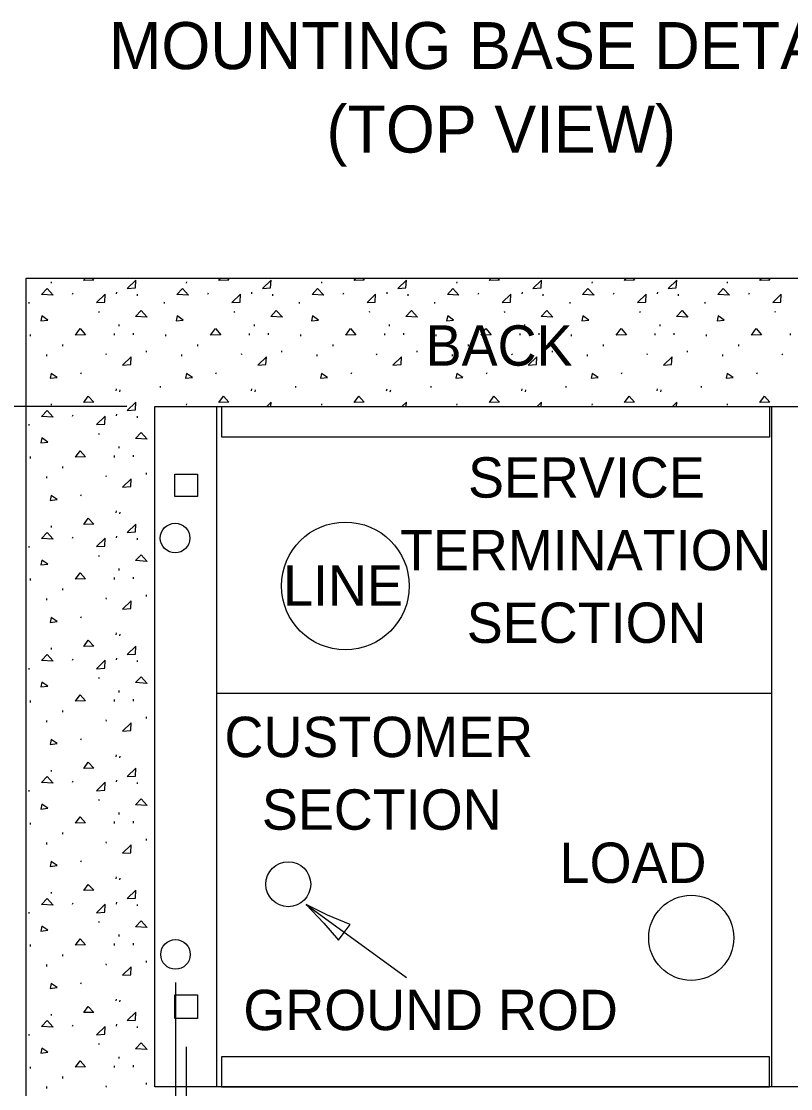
# Model space of a CAD drawing. Extents: x 100 to 887, y 75 to 1075.
# Drawn here: x 258.5 to 373, y 258.6 to 417.3 of the extents above; entities that cross this region are included whole.
import ezdxf

# ---------------------------------------------------------------- set-up
doc = ezdxf.new("R2010")
doc.units = 0
doc.layers.add('Sheets_General Details', color=7, linetype='Continuous')

msp = doc.modelspace()

# ---------------------------------------------------------------- linework, layer by layer
at = {"layer": 'Sheets_General Details'}
for p, q in [((262.97, 378.39), (262.99, 378.6)), ((267.78, 378.8), (268.02, 379.14)), ((283.08, 378.39), (283.11, 378.6)), ((287.9, 378.8), (288.14, 379.14)), ((303.2, 378.39), (303.22, 378.6)), ((308.01, 378.8), (308.26, 379.14)), ((323.31, 378.39), (323.34, 378.6)), ((328.13, 378.8), (328.37, 379.14)), ((343.43, 378.39), (343.45, 378.6)), ((348.24, 378.8), (348.49, 379.14)), ((363.55, 378.39), (363.57, 378.6)), ((368.36, 378.8), (368.61, 379.14)), ((266.14, 376.78), (266.22, 376.99)), ((272.68, 376.82), (272.71, 377.09)), ((275.79, 376.52), (275.79, 376.76)), ((286.25, 376.78), (286.34, 376.99)), ((292.79, 376.82), (292.82, 377.09)), ((295.91, 376.52), (295.91, 376.76)), ((306.37, 376.78), (306.46, 376.99)), ((312.91, 376.82), (312.94, 377.09)), ((316.03, 376.52), (316.03, 376.76)), ((326.49, 376.78), (326.57, 376.99)), ((333.03, 376.82), (333.06, 377.09)), ((336.14, 376.52), (336.14, 376.76)), ((346.6, 376.78), (346.69, 376.99)), ((353.14, 376.82), (353.17, 377.09)), ((356.26, 376.52), (356.26, 376.76)), ((366.72, 376.78), (366.81, 376.99)), ((259.67, 375.39), (259.67, 375.6)), ((279.79, 375.39), (279.79, 375.6)), ((299.9, 375.39), (299.9, 375.6)), ((320.02, 375.39), (320.02, 375.6)), ((340.14, 375.39), (340.14, 375.6)), ((360.25, 375.39), (360.25, 375.6)), ((270.14, 374.03), (270.05, 374.21)), ((290.25, 374.03), (290.17, 374.21)), ((310.37, 374.03), (310.28, 374.21)), ((330.49, 374.03), (330.4, 374.21)), ((350.6, 374.03), (350.52, 374.21)), ((370.72, 374.03), (370.63, 374.21)), ((273.06, 371.99), (273.06, 372.26)), ((293.17, 371.99), (293.17, 372.26)), ((313.29, 371.99), (313.29, 372.26)), ((333.41, 371.99), (333.41, 372.26)), ((353.52, 371.99), (353.52, 372.26)), ((259.86, 370.51), (259.86, 370.77)), ((272.36, 370.66), (272.36, 370.92)), ((275.18, 370.72), (275.18, 370.97)), ((279.98, 370.51), (279.98, 370.77)), ((292.47, 370.66), (292.47, 370.92)), ((295.3, 370.72), (295.3, 370.97)), ((300.1, 370.51), (300.1, 370.77)), ((312.59, 370.66), (312.59, 370.92)), ((315.41, 370.72), (315.41, 370.97)), ((320.21, 370.51), (320.21, 370.77)), ((332.7, 370.66), (332.7, 370.92)), ((335.53, 370.72), (335.53, 370.97)), ((340.33, 370.51), (340.33, 370.77)), ((352.82, 370.66), (352.82, 370.92)), ((355.64, 370.72), (355.64, 370.97)), ((360.45, 370.51), (360.45, 370.77)), ((372.94, 370.66), (372.94, 370.92)), ((264.66, 369.04), (264.66, 369.31)), ((277.15, 368.13), (277.15, 368.36)), ((284.78, 369.04), (284.78, 369.31)), ((297.27, 368.13), (297.27, 368.36)), ((304.89, 369.04), (304.89, 369.31)), ((317.38, 368.13), (317.38, 368.36)), ((325.01, 369.04), (325.01, 369.31)), ((337.5, 368.13), (337.5, 368.36)), ((345.13, 369.04), (345.13, 369.31)), ((357.61, 368.13), (357.61, 368.36)), ((365.24, 369.04), (365.24, 369.31)), ((262.28, 367.54), (262.28, 367.81)), ((271.2, 367.73), (271.12, 367.92)), ((282.4, 367.54), (282.4, 367.81)), ((291.32, 367.73), (291.24, 367.92)), ((302.51, 367.54), (302.51, 367.81)), ((311.43, 367.73), (311.36, 367.92)), ((322.63, 367.54), (322.63, 367.81)), ((331.55, 367.73), (331.47, 367.92)), ((342.75, 367.54), (342.75, 367.81)), ((351.67, 367.73), (351.59, 367.92)), ((362.86, 367.54), (362.86, 367.81)), ((371.78, 367.73), (371.7, 367.92)), ((267.34, 364.93), (267.44, 365.14)), ((287.45, 364.93), (287.56, 365.14)), ((307.57, 364.93), (307.68, 365.14)), ((327.69, 364.93), (327.79, 365.14)), ((347.8, 364.93), (347.91, 365.14)), ((367.92, 364.93), (368.03, 365.14)), ((272.62, 362.42), (272.68, 362.7)), ((273.16, 362.26), (273.22, 362.53)), ((279.22, 362.88), (279.22, 363.11)), ((292.74, 362.42), (292.79, 362.7)), ((293.28, 362.26), (293.34, 362.53)), ((299.34, 362.88), (299.34, 363.11)), ((312.85, 362.42), (312.91, 362.7)), ((313.39, 362.26), (313.46, 362.53)), ((319.45, 362.88), (319.45, 363.11)), ((332.97, 362.42), (333.03, 362.7)), ((333.51, 362.26), (333.57, 362.53)), ((339.57, 362.88), (339.57, 363.11)), ((353.09, 362.42), (353.14, 362.7)), ((353.63, 362.26), (353.69, 362.53)), ((359.69, 362.88), (359.69, 363.11)), ((262.97, 360.25), (262.99, 360.46)), ((283.08, 360.25), (283.11, 360.46)), ((303.2, 360.25), (303.22, 360.46)), ((323.31, 360.25), (323.34, 360.46)), ((343.43, 360.25), (343.45, 360.46)), ((363.55, 360.25), (363.57, 360.46)), ((274.18, 360.09), (242, 360.09)), ((266.14, 358.63), (266.22, 358.84)), ((272.68, 358.67), (272.71, 358.95)), ((259.67, 357.25), (259.67, 357.46)), ((275.79, 358.38), (275.79, 358.61)), ((270.14, 355.88), (270.05, 356.07)), ((273.06, 353.85), (273.06, 354.12)), ((259.86, 352.36), (259.86, 352.63)), ((272.36, 352.51), (272.36, 352.78)), ((275.18, 352.57), (275.18, 352.83)), ((264.66, 350.9), (264.66, 351.16)), ((262.28, 349.4), (262.28, 349.66)), ((271.2, 349.59), (271.12, 349.77)), ((277.15, 349.98), (277.15, 350.22)), ((267.34, 346.79), (267.44, 347)), ((272.62, 344.28), (272.68, 344.55)), ((273.16, 344.12), (273.22, 344.38)), ((262.97, 342.1), (262.99, 342.31)), ((266.14, 340.49), (266.22, 340.7)), ((272.68, 340.53), (272.71, 340.8)), ((275.79, 340.23), (275.79, 340.47)), ((259.67, 339.1), (259.67, 339.31)), ((270.14, 337.74), (270.05, 337.92)), ((273.06, 335.7), (273.06, 335.97)), ((259.86, 334.22), (259.86, 334.48)), ((272.36, 334.37), (272.36, 334.63)), ((275.18, 334.43), (275.18, 334.68)), ((264.66, 332.75), (264.66, 333.02)), ((277.15, 331.84), (277.15, 332.07)), ((262.28, 331.25), (262.28, 331.52)), ((271.2, 331.44), (271.12, 331.63)), ((267.34, 328.64), (267.44, 328.85)), ((272.62, 326.13), (272.68, 326.41)), ((273.16, 325.97), (273.22, 326.24)), ((262.97, 323.96), (262.99, 324.17)), ((266.14, 322.34), (266.22, 322.55)), ((272.68, 322.38), (272.71, 322.66)), ((275.79, 322.09), (275.79, 322.32)), ((259.67, 320.96), (259.67, 321.17)), ((270.14, 319.59), (270.05, 319.78)), ((273.06, 317.56), (273.06, 317.83)), ((370.11, 317.42), (287.57, 317.41)), ((259.86, 316.07), (259.86, 316.34)), ((272.36, 316.22), (272.36, 316.49)), ((275.18, 316.28), (275.18, 316.54)), ((264.66, 314.61), (264.66, 314.87)), ((262.28, 313.11), (262.28, 313.37)), ((271.2, 313.3), (271.12, 313.48)), ((277.15, 313.69), (277.15, 313.93)), ((267.34, 310.5), (267.44, 310.71)), ((272.62, 307.99), (272.68, 308.26)), ((273.16, 307.83), (273.22, 308.09)), ((262.97, 305.81), (262.99, 306.02)), ((266.14, 304.2), (266.22, 304.41)), ((272.68, 304.24), (272.71, 304.51)), ((275.79, 303.94), (275.79, 304.18)), ((259.67, 302.81), (259.67, 303.02)), ((270.14, 301.45), (270.05, 301.64)), ((273.06, 299.41), (273.06, 299.68)), ((275.18, 298.14), (275.18, 298.39)), ((259.86, 297.93), (259.86, 298.19)), ((272.36, 298.08), (272.36, 298.34)), ((262.28, 294.96), (262.28, 295.23)), ((264.66, 296.46), (264.66, 296.73)), ((271.2, 295.15), (271.12, 295.34)), ((277.15, 295.55), (277.15, 295.78)), ((267.34, 292.35), (267.44, 292.56)), ((272.62, 289.84), (272.68, 290.12)), ((273.16, 289.68), (273.22, 289.95)), ((262.97, 287.67), (262.99, 287.88)), ((266.14, 286.05), (266.22, 286.26)), ((272.68, 286.09), (272.71, 286.37)), ((275.79, 285.8), (275.79, 286.03)), ((300.88, 286), (315.78, 275.15)), ((259.67, 284.67), (259.67, 284.88)), ((270.14, 283.3), (270.05, 283.49)), ((273.06, 281.27), (273.06, 281.54)), ((259.86, 279.78), (259.86, 280.05)), ((272.36, 279.93), (272.36, 280.2)), ((275.18, 279.99), (275.18, 280.25)), ((264.66, 278.32), (264.66, 278.58)), ((262.28, 276.82), (262.28, 277.08)), ((271.2, 277.01), (271.12, 277.19)), ((277.15, 277.4), (277.15, 277.64)), ((267.34, 274.21), (267.44, 274.42)), ((281.44, 274.4), (281.47, 176.1)), ((272.62, 271.7), (272.68, 271.97)), ((273.16, 271.54), (273.22, 271.8)), ((262.97, 269.52), (262.99, 269.73)), ((272.68, 267.95), (272.71, 268.22)), ((259.67, 266.52), (259.67, 266.73)), ((266.14, 267.91), (266.22, 268.12)), ((275.79, 267.66), (275.79, 267.89)), ((270.14, 265.16), (270.05, 265.35)), ((283.02, 264.85), (283.05, 196.19)), ((259.86, 261.64), (259.86, 261.9)), ((272.36, 261.79), (272.36, 262.05)), ((273.06, 263.12), (273.06, 263.39)), ((275.18, 261.85), (275.18, 262.11)), ((264.66, 260.17), (264.66, 260.44)), ((262.28, 258.68), (262.28, 258.94)), ((271.2, 258.86), (271.12, 259.05)), ((277.15, 259.26), (277.15, 259.49))]:
    msp.add_line(p, q, dxfattribs=at)
for points in [[(259.22, 379.14), (398.5, 379.14), (398.5, 239.97), (259.22, 239.97)], [(275.47, 377.7), (275.55, 378.87), (274.26, 377.62)], [(295.59, 377.7), (295.66, 378.87), (294.38, 377.62)], [(315.7, 377.7), (315.78, 378.87), (314.5, 377.62)], [(335.82, 377.7), (335.9, 378.87), (334.61, 377.62)], [(355.94, 377.7), (356.01, 378.87), (354.73, 377.62)], [(261.53, 376.74), (262.34, 377.62), (263.26, 376.63)], [(270.92, 375.6), (270.98, 376.77), (269.7, 375.52)], [(281.65, 376.74), (282.46, 377.62), (283.38, 376.63)], [(291.04, 375.6), (291.09, 376.77), (289.82, 375.52)], [(301.76, 376.74), (302.57, 377.62), (303.5, 376.63)], [(311.16, 375.6), (311.21, 376.77), (309.94, 375.52)], [(321.88, 376.74), (322.69, 377.62), (323.61, 376.63)], [(331.27, 375.6), (331.33, 376.77), (330.05, 375.52)], [(342, 376.74), (342.8, 377.62), (343.73, 376.63)], [(351.39, 375.6), (351.44, 376.77), (350.17, 375.52)], [(362.11, 376.74), (362.92, 377.62), (363.85, 376.63)], [(371.51, 375.6), (371.56, 376.77), (370.28, 375.52)], [(261.42, 372.8), (262.47, 372.93), (261.58, 373.53)], [(275.48, 373.44), (276.32, 374.32), (277.22, 373.33)], [(281.54, 372.8), (282.58, 372.93), (281.7, 373.53)], [(295.6, 373.44), (296.44, 374.32), (297.34, 373.33)], [(301.66, 372.8), (302.7, 372.93), (301.81, 373.53)], [(315.72, 373.44), (316.56, 374.32), (317.45, 373.33)], [(321.77, 372.8), (322.82, 372.93), (321.93, 373.53)], [(335.83, 373.44), (336.67, 374.32), (337.57, 373.33)], [(341.89, 372.8), (342.93, 372.93), (342.05, 373.53)], [(355.95, 373.44), (356.79, 374.32), (357.68, 373.33)], [(362.01, 372.8), (363.05, 372.93), (362.16, 373.53)], [(266.56, 370.7), (267.26, 371.65), (268.05, 370.75)], [(286.67, 370.7), (287.37, 371.65), (288.17, 370.75)], [(306.79, 370.7), (307.49, 371.65), (308.28, 370.75)], [(326.91, 370.7), (327.61, 371.65), (328.4, 370.75)], [(347.02, 370.7), (347.72, 371.65), (348.52, 370.75)], [(367.14, 370.7), (367.84, 371.65), (368.63, 370.75)], [(274.78, 366.3), (274.84, 367.47), (273.56, 366.22)], [(294.89, 366.3), (294.96, 367.47), (293.67, 366.22)], [(315.01, 366.3), (315.07, 367.47), (313.79, 366.22)], [(335.13, 366.3), (335.19, 367.47), (333.91, 366.22)], [(355.24, 366.3), (355.31, 367.47), (354.02, 366.22)], [(262.8, 364.26), (263.84, 364.39), (262.95, 364.99)], [(282.91, 364.26), (283.95, 364.39), (283.07, 364.99)], [(303.03, 364.26), (304.07, 364.39), (303.18, 364.99)], [(323.14, 364.26), (324.19, 364.39), (323.3, 364.99)], [(343.26, 364.26), (344.3, 364.39), (343.42, 364.99)], [(363.38, 364.26), (364.42, 364.39), (363.53, 364.99)], [(267.78, 360.66), (268.46, 361.6), (269.27, 360.71)], [(287.9, 360.66), (288.57, 361.6), (289.39, 360.71)], [(308.01, 360.66), (308.69, 361.6), (309.51, 360.71)], [(328.13, 360.66), (328.81, 361.6), (329.62, 360.71)], [(348.24, 360.66), (348.92, 361.6), (349.74, 360.71)], [(368.36, 360.66), (369.04, 361.6), (369.85, 360.71)], [(261.53, 358.6), (262.34, 359.47), (263.26, 358.49)], [(278.38, 360.09), (379.68, 360.09), (379.68, 258.93), (278.38, 258.93)], [(287.57, 360.09), (370.11, 360.09), (370.11, 258.93), (287.57, 258.93)], [(288.31, 360.09), (369.81, 360.09), (369.81, 355.53), (288.31, 355.53)], [(270.92, 357.45), (270.98, 358.63), (269.7, 357.37)], [(261.42, 354.66), (262.47, 354.79), (261.58, 355.39)], [(266.56, 352.56), (267.26, 353.5), (268.05, 352.61)], [(274.78, 348.15), (274.84, 349.33), (273.56, 348.08)], [(281.36, 350.03), (284.7, 350.03), (284.7, 346.69), (281.36, 346.69)], [(262.8, 346.11), (263.84, 346.24), (262.95, 346.84)], [(267.78, 342.51), (268.46, 343.45), (269.27, 342.56)], [(261.53, 340.45), (262.34, 341.33), (263.26, 340.34)], [(275.47, 341.41), (275.55, 342.58), (274.26, 341.33)], [(270.92, 339.31), (270.98, 340.48), (269.7, 339.23)], [(275.48, 337.15), (276.32, 338.03), (277.22, 337.04)], [(261.42, 336.51), (262.47, 336.64), (261.58, 337.24)], [(266.56, 334.42), (267.26, 335.36), (268.05, 334.46)], [(274.78, 330.01), (274.84, 331.18), (273.56, 329.93)], [(262.8, 327.97), (263.84, 328.1), (262.95, 328.7)], [(267.78, 324.37), (268.46, 325.31), (269.27, 324.42)], [(275.47, 323.26), (275.55, 324.44), (274.26, 323.18)], [(261.53, 322.31), (262.34, 323.18), (263.26, 322.2)], [(270.92, 321.16), (270.98, 322.34), (269.7, 321.08)], [(261.42, 318.37), (262.47, 318.5), (261.58, 319.1)], [(275.48, 319.01), (276.32, 319.89), (277.22, 318.9)], [(266.56, 316.27), (267.26, 317.21), (268.05, 316.32)], [(274.78, 311.87), (274.84, 313.04), (273.56, 311.79)], [(262.8, 309.82), (263.84, 309.95), (262.95, 310.55)], [(267.78, 306.22), (268.46, 307.17), (269.27, 306.27)], [(275.47, 305.12), (275.55, 306.29), (274.26, 305.04)], [(261.53, 304.16), (262.34, 305.04), (263.26, 304.05)], [(270.92, 303.02), (270.98, 304.19), (269.7, 302.94)], [(275.48, 300.86), (276.32, 301.74), (277.22, 300.75)], [(261.42, 300.22), (262.47, 300.36), (261.58, 300.95)], [(266.56, 298.13), (267.26, 299.07), (268.05, 298.17)], [(274.78, 293.72), (274.84, 294.89), (273.56, 293.64)], [(262.8, 291.68), (263.84, 291.81), (262.95, 292.41)], [(267.78, 288.08), (268.46, 289.02), (269.27, 288.13)], [(275.47, 286.97), (275.55, 288.15), (274.26, 286.9)], [(261.53, 286.02), (262.34, 286.9), (263.26, 285.91)], [(270.92, 284.87), (270.98, 286.05), (269.7, 284.79)], [(305.67, 280.7), (306.54, 281.88), (307.4, 283.06), (304.06, 284.43), (300.88, 286), (303.5, 283.25)], [(261.42, 282.08), (262.47, 282.21), (261.58, 282.81)], [(275.48, 282.72), (276.32, 283.6), (277.22, 282.61)], [(266.56, 279.98), (267.26, 280.92), (268.05, 280.03)], [(274.78, 275.58), (274.84, 276.75), (273.56, 275.5)], [(262.8, 273.53), (263.84, 273.66), (262.95, 274.26)], [(284.7, 269.05), (281.35, 269.05), (281.35, 272.57), (284.7, 272.57)], [(267.78, 269.94), (268.46, 270.88), (269.27, 269.98)], [(275.47, 268.83), (275.55, 270), (274.26, 268.75)], [(261.53, 267.87), (262.34, 268.75), (263.26, 267.76)], [(270.92, 266.73), (270.98, 267.9), (269.7, 266.65)], [(275.48, 264.57), (276.32, 265.45), (277.22, 264.46)], [(261.42, 263.93), (262.47, 264.07), (261.58, 264.66)], [(266.56, 261.84), (267.26, 262.78), (268.05, 261.88)], [(288.3, 258.93), (369.83, 258.93), (369.83, 263.36), (288.3, 263.36)]]:
    msp.add_lwpolyline(points, close=True, dxfattribs=at)
for points in [[(269, 379.14), (269.27, 378.85), (267.78, 378.8)], [(289.12, 379.14), (289.39, 378.85), (287.9, 378.8)], [(309.24, 379.14), (309.51, 378.85), (308.01, 378.8)], [(329.35, 379.14), (329.62, 378.85), (328.13, 378.8)], [(349.47, 379.14), (349.74, 378.85), (348.24, 378.8)], [(369.59, 379.14), (369.85, 378.85), (368.36, 378.8)], [(275.47, 359.55), (275.55, 360.73), (274.26, 359.47), (275.47, 359.55)], [(295.62, 360.09), (295.66, 360.73), (295.01, 360.09)], [(315.74, 360.09), (315.78, 360.73), (315.12, 360.09)], [(335.85, 360.09), (335.9, 360.73), (335.24, 360.09)], [(355.97, 360.09), (356.01, 360.73), (355.36, 360.09)], [(275.48, 355.3), (276.32, 356.18), (277.22, 355.19), (275.48, 355.3)]]:
    msp.add_lwpolyline(points, dxfattribs=at)
for centre, radius in [((306.71, 333.39), 9.5), ((281.38, 340.51), 2.2), ((298.22, 289.04), 3.34), ((358.17, 281.07), 6.33), ((281.44, 278.6), 2.2)]:
    msp.add_circle(centre, radius, dxfattribs=at)

# ---------------------------------------------------------------- texts
for s, height, p in [('MOUNTING BASE DETAIL', 7, (271.54, 410.23)), ('(TOP VIEW)', 7, (303.9, 397.82)), ('BACK', 6, (318.65, 366.14)), ('SERVICE', 6, (324.96, 346.52)), ('TERMINATION', 6, (314.84, 335.72)), ('LINE', 6, (297.44, 330.46)), ('SECTION', 6, (324.77, 324.92)), ('CUSTOMER', 6, (288.72, 307.94)), ('SECTION', 6, (294.29, 297.14)), ('LOAD', 6, (338.58, 289.23)), ('GROUND ROD', 6, (291.53, 267.34))]:
    msp.add_text(s, height=height, dxfattribs=at).set_placement(p)

doc.saveas('drawing.dxf')
